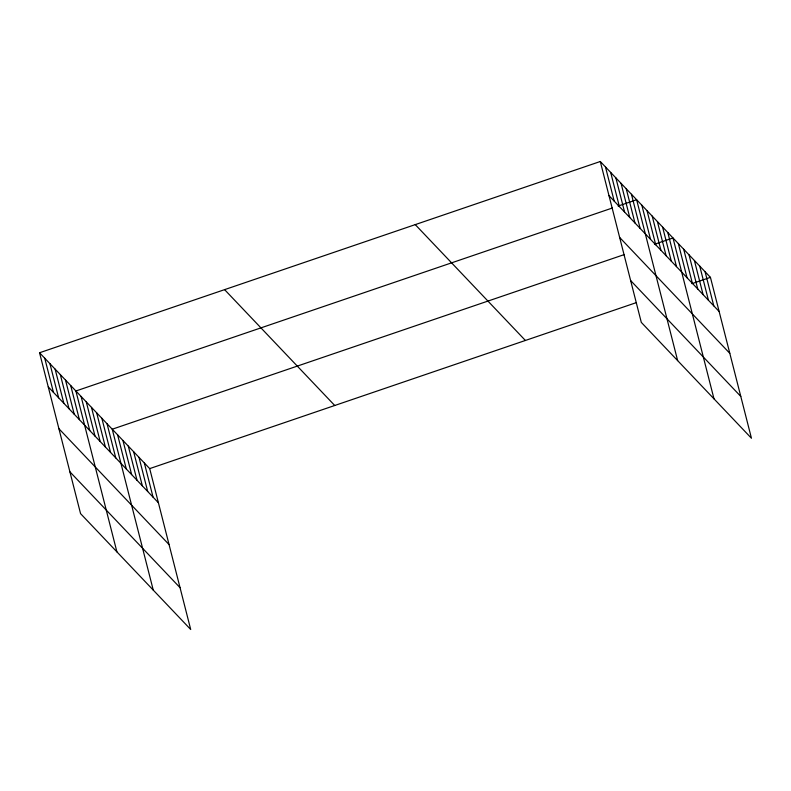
<?xml version="1.0" encoding="UTF-8"?>
<svg xmlns="http://www.w3.org/2000/svg" width="791" height="791" viewBox="0 0 791 791"><rect width="100%" height="100%" fill="white"/><g stroke="black" fill="none" stroke-linecap="round" stroke-linejoin="round"><path stroke-width="1.19" d="M39.55 352.756L149.697 468.608L190.71 629.498L80.563 513.646L39.55 352.756L600.29 161.502L710.437 277.354L751.45 438.244L641.303 322.392L600.29 161.502M612.353 208.013L75.896 390.991L116.91 551.881M618.137 206.046L636.636 199.737L677.65 360.627M624.415 254.534L112.243 429.216L153.256 590.106M654.483 244.281L672.993 237.962L713.996 398.852M149.697 468.608L636.419 302.597M691.937 283.662L710.437 277.354M608.991 195.644L719.138 311.496M619.66 237.468L729.806 353.32M630.645 280.568L740.791 396.42M415.245 224.614L525.392 340.466M224.595 289.644L334.741 405.496M48.251 386.898L158.398 502.75M58.91 428.722L169.056 544.574M69.895 471.822L180.041 587.673M705.088 271.728L713.789 305.87M699.738 266.102L708.439 300.244M694.389 260.476L703.09 294.608M689.04 254.85L697.741 288.982M683.691 249.214L692.392 283.356M678.342 243.588L687.043 277.73M667.802 232.505L676.503 266.646M662.601 227.037L671.302 261.178M657.41 221.579L666.111 255.72M652.219 216.121L660.92 250.263M647.028 210.653L655.729 244.795M641.837 205.195L650.538 239.337M631.445 194.27L640.146 228.411M626.254 188.812L634.955 222.953M621.064 183.354L629.765 217.485M615.873 177.886L624.574 212.028M610.682 172.428L619.383 206.57M605.481 166.96L614.192 201.102M144.348 462.982L153.049 497.124M138.998 457.356L147.699 491.498M133.649 451.73L142.35 485.862M128.3 446.104L137.001 480.236M122.951 440.468L131.652 474.61M117.602 434.842L126.303 468.984M107.052 423.758L115.753 457.9M101.861 418.291L110.562 452.432M96.67 412.833L105.371 446.974M91.479 407.375L100.18 441.507M86.288 401.907L94.989 436.049M81.087 396.449L89.798 430.591M70.706 385.524L79.407 419.665M65.515 380.066L74.216 414.207M60.324 374.608L69.025 408.739M55.133 369.14L63.834 403.281M49.932 363.682L58.633 397.824M44.741 358.214L53.442 392.356"/></g></svg>
